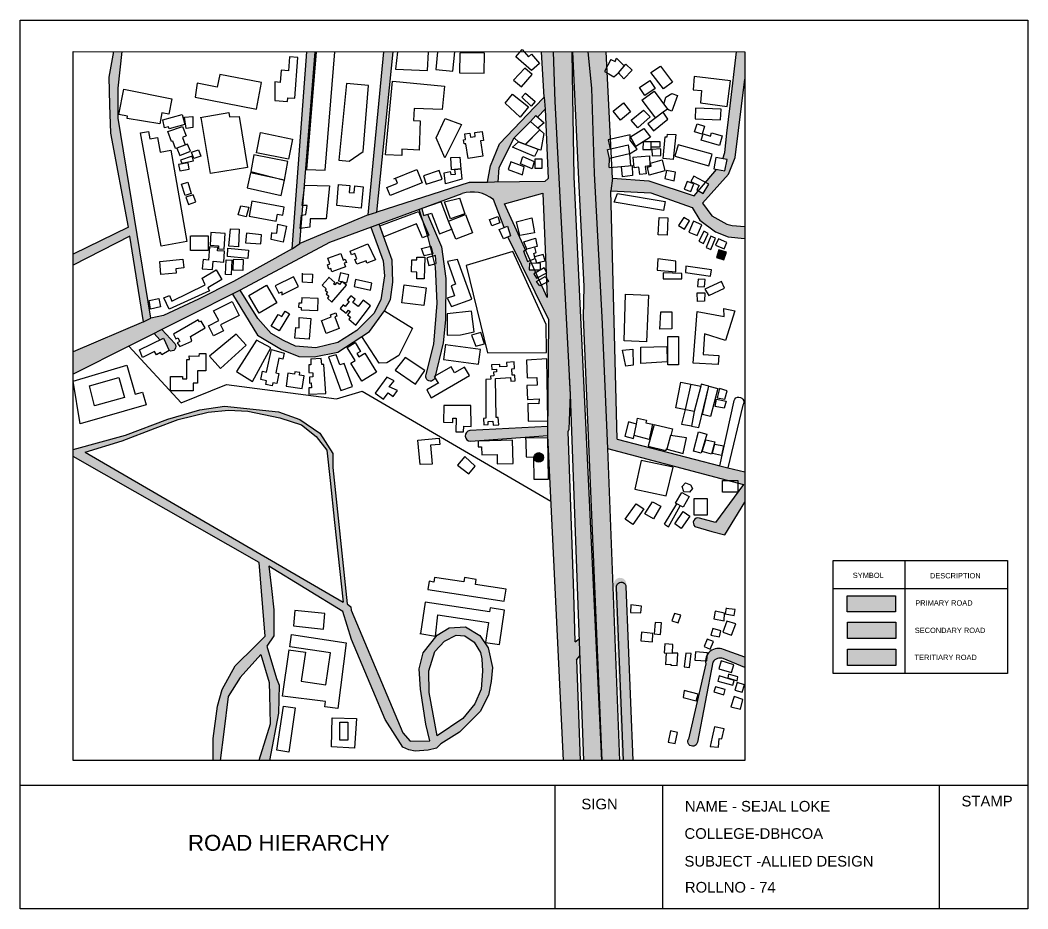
# Model space of a CAD drawing. Header units: millimetres. Extents: x -75360 to 914439, y -5036 to 71141.
# Drawn here: x 88067 to 125978, y -4329 to 29103 of the extents above; entities that cross this region are included whole.
import ezdxf

# ---------------------------------------------------------------- set-up
doc = ezdxf.new("R2010")
doc.units = ezdxf.units.MM
doc.styles.get("Standard").update_dxf_attribs({"font": 'arial.ttf'})

msp = doc.modelspace()

# ---------------------------------------------------------------- hatches: boundary and pattern name
at = {"true_color": 0xcd6928}
h = msp.add_hatch(color=32, dxfattribs=at)
h.dxf.hatch_style = 1
h.paths.add_polyline_path([(91753, 25422), (91751, 26261), (91751, 26549), (91908, 27919), (91597, 27919), (91414, 26960), (91447, 25913), (91480, 24847), (92145, 21319), (90063, 20298), (90063, 19885), (92190, 20975), (92704, 17757), (92988, 17886)])
h.paths.add_polyline_path([(93401, 17461), (93114, 17317), (93328, 17072), (93456, 17134), (93677, 16674, 0.844105), (93881, 16936)])
h = msp.add_hatch(color=32, dxfattribs=at)
h.dxf.hatch_style = 1
h.paths.add_polyline_path([(111717, 23061), (110358, 23160), (110286, 22685), (111799, 22610), (113345, 22061), (113637, 21576), (114229, 21142), (114700, 20948), (115328, 20883), (115328, 21342), (114850, 21372), (114649, 21433), (114086, 21741), (113737, 22215), (114713, 23304), (114968, 23940), (115328, 26879), (115328, 27911), (115017, 27911), (114780, 25885), (114659, 24856), (114574, 24129), (114505, 23887), (114667, 23855), (114584, 23429), (114269, 23490), (113854, 22999), (113973, 22933), (113767, 22579), (113588, 22683), (113429, 22495)])
h.paths.add_polyline_path([(102094, 19243), (102060, 20068), (101577, 21431), (101264, 21316), (101730, 20050), (101778, 19484), (101632, 18576), (101375, 18063), (100736, 17424), (100014, 16978), (99194, 16775), (98424, 16833), (97973, 17046), (97513, 17317), (97011, 17875), (96345, 18942), (96054, 18796), (96688, 17763), (97001, 17253), (97898, 16710), (98549, 16452), (99123, 16433), (100022, 16613), (101209, 17386), (101773, 18163), (102006, 18595)])
h.paths.add_polyline_path([(104087, 19380), (103923, 20573), (103395, 21801), (103248, 21759), (103178, 22020), (103082, 21984), (103250, 21461), (103446, 21018), (103399, 20997), (103421, 20929), (103503, 20598), (103523, 20603), (103595, 20318), (103573, 20313), (103595, 20224), (103689, 20247), (103724, 19945), (103667, 19930), (103693, 19824), (103759, 18461), (103633, 16919), (103344, 15773, 1.121354), (103669, 15656), (103646, 15696), (103684, 15717), (103981, 16968), (104068, 17834)])
h.paths.add_polyline_path([(107922, 13812), (104982, 13669, 0.910234), (105010, 13263), (107919, 13480)])
h.paths.add_polyline_path([(100515, 6905), (100507, 7027), (100370, 7149), (99830, 12279), (99830, 12795), (99347, 13568), (98592, 14077), (97782, 14371), (95749, 14583), (94823, 14443), (93624, 14087), (92035, 13490), (90063, 12948), (90063, 12685), (97062, 8697), (97290, 5926), (96907, 5550), (96162, 4819), (95666, 3928), (95488, 3301), (95333, 2077), (95324, 1256), (95592, 1256), (95728, 2325), (95899, 3657), (96341, 4370), (97116, 5245), (97441, 4184), (97449, 3727), (97468, 2613), (97044, 1256), (97453, 1256), (97783, 3030), (97812, 4080), (97714, 4331), (97344, 5555), (97607, 5937), (97617, 6924), (97521, 7723), (97420, 8557), (100210, 6860), (100538, 5798), (101339, 3894), (101801, 2797), (102464, 1756), (102690, 1655), (102930, 1607), (103415, 1641), (103727, 1717), (103896, 1881), (104597, 2313), (105375, 3095), (105686, 3708), (105782, 4220), (105835, 4752), (105673, 5484), (105362, 5948), (104826, 6277), (104212, 6244), (103757, 5963), (103235, 5304), (103082, 4701), (103128, 3930), (103334, 2624), (103481, 1992), (102741, 1984), (102467, 2289)])
h.paths.add_polyline_path([(100220, 7203), (90516, 12851), (91900, 13275), (93146, 13753), (94013, 14086), (95144, 14351), (95906, 14429), (96628, 14388), (97832, 14138), (98653, 13877), (99206, 13438), (99604, 12926), (99734, 11790), (99896, 10204)], flags=16)
h.paths.add_polyline_path([(103446, 4630), (103669, 5348), (104031, 5736), (104468, 5970), (104798, 5938), (105152, 5709), (105389, 5313), (105437, 5078), (105466, 4616), (105406, 3929), (105176, 3382), (104716, 2835), (103760, 2181), (103456, 3809)], flags=16)
h.paths.add_polyline_path([(99165, 27916), (98857, 27916), (98300, 20506), (98593, 20696), (98638, 21265), (98604, 21259), (98654, 21771), (98678, 21774), (98706, 22129), (98681, 22128), (98753, 22724)])
h.paths.add_polyline_path([(102098, 27915), (101752, 27916), (101166, 21783), (101480, 21884)])
h.paths.add_polyline_path([(106659, 24674), (107264, 25295), (107472, 25522), (107540, 25461), (107821, 25758), (107782, 26206), (107431, 25841), (106095, 24448), (105767, 23628), (105649, 23008), (106049, 23012), (106089, 23566)])
at = {"true_color": 0xcd2027}
h = msp.add_hatch(color=242, dxfattribs=at)
h.dxf.hatch_style = 1
h.paths.add_polyline_path([(104689, 22576, -0.25843), (105869, 22357), (106271, 21302), (106401, 21358), (106518, 20990), (106415, 20946), (107958, 17830), (107919, 13480), (108504, 1256), (109137, 1256), (109002, 5044), (109131, 5201), (109108, 5841), (108947, 5711), (108901, 7538), (108835, 9376), (108683, 13624), (108725, 13718), (108773, 15020), (108739, 15686), (108196, 26045), (108128, 27914), (107677, 27914), (107782, 26206), (107821, 25758), (107926, 23151), (107803, 23033), (104954, 22999), (101480, 21884), (101166, 21783), (98593, 20696), (98300, 20506), (96090, 19272), (94775, 18604), (93454, 17996), (92988, 17886), (92704, 17757), (90063, 16627), (90063, 15782), (96345, 18942), (99709, 20743)])
h.paths.add_polyline_path([(106294, 22196), (107737, 22591), (107856, 19634), (107877, 19594), (107858, 19585), (107865, 19397), (107942, 19269), (107872, 19234), (107895, 18664), (107681, 19137), (107615, 19104), (107499, 19266), (107595, 19324), (107549, 19426), (107496, 19399), (107397, 19565), (107468, 19605), (107421, 19710), (107220, 19710), (107229, 19962), (107307, 19960), (107259, 20066), (107156, 20026), (107004, 20416), (107082, 20457)], flags=16)
h.paths.add_polyline_path([(107322, 21665), (107423, 21100), (106872, 21001), (106742, 21520)], flags=0)
h.paths.add_polyline_path([(107017, 20767), (107456, 20904), (107520, 20592), (107135, 20485)], flags=0)
at = {"true_color": 0x991b1e}
h = msp.add_hatch(color=244, dxfattribs=at)
h.dxf.hatch_style = 1
h.paths.add_polyline_path([(108906, 23215), (108862, 26243), (108837, 27913), (108128, 27914), (108196, 26045), (108773, 15020), (109275, 1256), (109954, 1256)])
h.paths.add_polyline_path([(110163, 12990), (109950, 17947), (109665, 23332), (109561, 26542), (109429, 27913), (108845, 27913), (109075, 23120), (109269, 19085), (109246, 17946), (109954, 1256), (110615, 1256)])
at = {"true_color": 0xcd2027}
h = msp.add_hatch(color=242, dxfattribs=at)
h.dxf.hatch_style = 1
h.paths.add_polyline_path([(110358, 23160), (110337, 23571), (110227, 23561), (110243, 23898), (110167, 24240), (110269, 24263), (110193, 24601), (110282, 24622), (110152, 27117), (110057, 27166), (110141, 27330), (110111, 27913), (109429, 27913), (109561, 26542), (109665, 23332), (109950, 17947), (110163, 12990), (114717, 11779), (115066, 11779), (115067, 11686), (115282, 11629), (114226, 10200), (113621, 10371, 0.804471), (113454, 10059), (114087, 9867), (114580, 9741), (115328, 10967), (115328, 12107), (114686, 12264), (114386, 12337), (110524, 13340), (110286, 22685)])
at = {"true_color": 0x000000}
h = msp.add_hatch(color=18, dxfattribs=at)
h.dxf.hatch_style = 1
h.paths.add_polyline_path([(114640, 20371), (114354, 20465), (114259, 20175), (114545, 20081)])
at = {"true_color": 0xfe1916}
h = msp.add_hatch(color=1, dxfattribs=at)
h.dxf.hatch_style = 1
h.paths.add_polyline_path([(107760, 12652, 1), (107398, 12652, 1)])
at = {"true_color": 0xcd2027}
h = msp.add_hatch(color=242, dxfattribs=at)
h.dxf.hatch_style = 1
edge = h.paths.add_edge_path()
edge.add_arc((110638, 7891), 235, 338.4623, 572.6701)
edge.add_line((110440, 7764), (110698, 1261))
edge.add_line((110698, 1261), (111112, 1267))
edge.add_line((111112, 1267), (110856, 7804))
h.paths.add_polyline_path([(121014, 6453), (119195, 6453), (119195, 5847), (121014, 5847)])
at = {"true_color": 0x991b1e}
h = msp.add_hatch(color=244, dxfattribs=at)
h.dxf.hatch_style = 1
h.paths.add_polyline_path([(120996, 7447), (119176, 7447), (119176, 6841), (120996, 6841)])
at = {"true_color": 0xcd6928}
h = msp.add_hatch(color=32, dxfattribs=at)
h.dxf.hatch_style = 1
h.paths.add_polyline_path([(114534, 5426, 0.378446), (113917, 5228), (113904, 5002), (113849, 5005, 0.06348), (113858, 4882), (113208, 2051, 1.147601), (113546, 1935), (114132, 4952, -0.375622), (114519, 5084), (115328, 4753), (115328, 5133)])
at = {"true_color": 0xf26722}
h = msp.add_hatch(color=30, dxfattribs=at)
h.dxf.hatch_style = 1
h.paths.add_polyline_path([(121014, 5435), (119195, 5435), (119195, 4830), (121014, 4830)])

# ---------------------------------------------------------------- linework, layer by layer
for p, q in [((90063, 27919), (115328, 27911)), ((90063, 1256), (90063, 27919)), ((115328, 27911), (115328, 1256)), ((107782, 26206), (107821, 25758)), ((93435, 25354), (94157, 25556)), ((94157, 25556), (94262, 25179)), ((93504, 25052), (93435, 25354)), ((93646, 25092), (93504, 25052)), ((93668, 25013), (93646, 25092)), ((94262, 25179), (93668, 25013)), ((110358, 23160), (110286, 22685)), ((104035, 22270), (104594, 22411)), ((101166, 21783), (101480, 21884)), ((92145, 21319), (90063, 20298)), ((92190, 20975), (90063, 19885)), ((98300, 20506), (98593, 20696)), ((107004, 20416), (107135, 20485)), ((92704, 17757), (92988, 17886)), ((92704, 17757), (90063, 16627)), ((90673, 15343), (91782, 15656)), ((91782, 15656), (91993, 14908)), ((90863, 14590), (90673, 15343)), ((91993, 14908), (90863, 14590)), ((114386, 12337), (114687, 12264)), ((121350, 8778), (121350, 4522)), ((118648, 7721), (125218, 7721)), ((115328, 1256), (90063, 1256)), ((88067, 326), (125978, 326)), ((108179, 326), (108179, -4329)), ((112229, 326), (112229, -4329)), ((122642, 326), (122642, -4329))]:
    msp.add_line(p, q)
for points in [[(88067, 29103), (125978, 29103), (125978, -4329), (88067, -4329)], [(107438, 23883), (107690, 23883), (107690, 23522), (107438, 23522)], [(112429, 17197), (112837, 17197), (112837, 16131), (112429, 16131)], [(114490, 11779), (115066, 11779), (115069, 11341), (114490, 11341)], [(113421, 11112), (113915, 11112), (113915, 10486), (113421, 10486)], [(118648, 8778), (125218, 8778), (125218, 4522), (118648, 4522)], [(119176, 7447), (120996, 7447), (120996, 6841), (119176, 6841)], [(119195, 6453), (121014, 6453), (121014, 5847), (119195, 5847)], [(119195, 5435), (121014, 5435), (121014, 4830), (119195, 4830)], [(100095, 2690), (100393, 2690), (100393, 2019), (100095, 2019)]]:
    msp.add_lwpolyline(points, close=True)
for points in [[(92145, 21319), (91480, 24847), (91447, 25913), (91414, 26960), (91597, 27919)], [(91753, 25422), (91751, 26261), (91751, 26549), (91908, 27919)], [(97654, 26082), (98130, 26047), (98140, 26186), (98400, 26167), (98513, 27697), (98206, 27719), (98168, 27201), (97885, 27222), (97851, 26762), (97646, 26777), (97654, 26082)], [(98300, 20506), (98857, 27916)], [(101166, 21783), (98593, 20696), (99165, 27916)], [(98846, 23489), (99539, 23464), (99909, 27916)], [(99201, 27916), (98846, 23489)], [(101166, 21783), (101752, 27916)], [(107803, 23033), (104954, 22999), (101480, 21884), (102098, 27915)], [(102268, 27915), (102191, 27254), (103395, 27205), (103424, 27915)], [(103768, 27915), (103703, 27248), (104350, 27185), (104421, 27915)], [(104606, 27864), (104594, 27122), (105521, 27106), (105533, 27864), (104606, 27879)], [(106095, 24448), (107431, 25841), (107782, 26206), (107677, 27914)], [(106716, 27720), (106948, 27995), (107186, 27720), (107309, 27826), (107610, 27478), (107300, 27209), (106716, 27720)], [(109275, 1256), (108773, 15020), (108196, 26045), (108128, 27914)], [(109954, 1256), (108906, 23215), (108862, 26243), (108837, 27913)], [(108845, 27913), (109075, 23120), (109269, 19085), (109246, 17946), (109954, 1256)], [(109429, 27913), (109561, 26542), (109665, 23332), (109951, 17928)], [(110358, 23160), (110111, 27913)], [(114505, 23887), (114574, 24129), (114659, 24856), (114780, 25885), (115018, 27916)], [(110291, 27620), (110057, 27166), (110216, 27084), (110399, 26968), (110572, 27123)], [(110291, 27620), (110457, 27543), (110498, 27671), (110795, 27385)], [(110848, 27448), (111087, 27222), (110782, 26900), (110572, 27123), (110848, 27448)], [(111800, 27129), (112156, 27374), (112605, 26775), (112265, 26519), (111800, 27129)], [(94732, 26733), (94647, 26200), (96958, 25753), (97151, 26753), (95577, 27057), (95484, 26576), (94732, 26733)], [(106631, 26850), (106926, 26593), (107327, 27054), (107055, 27291), (106631, 26850)], [(113424, 26984), (113384, 26479), (113700, 26454), (113664, 25989), (114660, 25859), (114787, 26822), (113424, 26984)], [(100058, 23835), (100444, 23797), (100966, 24157), (101167, 26648), (100345, 26714), (100058, 23835)], [(102094, 26805), (104035, 26616), (103950, 25737), (102885, 25783), (102865, 25329), (103122, 25318), (103074, 24218), (102432, 24246), (102422, 24013), (101813, 24040), (102081, 26806)], [(111364, 26572), (111757, 26832), (111958, 26528), (111566, 26268), (111364, 26572)], [(114968, 23940), (115328, 26879)], [(91972, 26501), (93772, 26145), (93658, 25570), (93403, 25621), (93321, 25205), (92090, 25405), (92105, 25497), (91784, 25549), (91972, 26501)], [(106312, 25974), (106594, 26322), (107189, 25841), (106880, 25459), (106312, 25974)], [(106940, 26212), (107081, 26356), (107445, 26037), (107294, 25864), (106940, 26212)], [(111461, 26093), (111921, 26436), (112424, 25760), (112258, 25639)], [(112285, 25947), (112362, 26202), (112590, 26344), (112802, 26265), (112585, 25685), (112483, 25723), (112424, 25760)], [(110378, 25679), (110760, 25989), (111034, 25651), (110652, 25341), (110377, 25679)], [(111461, 26093), (111969, 25421)], [(113472, 25798), (113456, 25386), (114420, 25347), (114437, 25757), (113472, 25798)], [(98300, 20506), (96090, 19272), (94775, 18604), (93454, 17996), (92988, 17886), (91753, 25422)], [(94250, 25453), (94559, 25478), (94559, 25059), (94310, 25023), (94250, 25453)], [(94835, 25440), (95913, 25634), (95943, 25469), (96310, 25475), (96623, 23563), (95223, 23334), (94877, 25447)], [(107472, 25522), (107264, 25295)], [(107472, 25522), (107783, 25241), (107541, 25041)], [(107540, 25461), (107821, 25758), (107926, 23151), (107803, 23033)], [(111054, 25342), (111519, 25720), (111770, 25462), (111310, 25056), (111054, 25342)], [(111679, 25203), (111891, 24943), (112431, 25383), (112258, 25639), (111679, 25203)], [(93966, 24292), (93916, 24273), (93811, 24551), (93767, 24537), (93625, 24919), (94175, 25103), (94308, 24753), (94171, 24688)], [(104666, 25176), (104047, 23923), (103720, 24679), (104051, 25400), (104666, 25176)], [(107264, 25295), (107617, 24973), (107076, 24431), (106818, 24531), (106659, 24674), (107264, 25295)], [(111034, 24709), (111529, 25030), (111776, 24698), (111226, 24351), (111034, 24709)], [(113533, 25197), (113814, 25109), (113722, 24814), (113435, 24903), (113533, 25197)], [(93730, 24210), (94344, 20776), (93370, 20601), (92591, 24865), (92893, 24920), (92946, 24633), (93239, 24686), (93338, 24140), (93730, 24210)], [(94171, 24688), (94277, 24409)], [(97120, 24872), (98319, 24629), (98165, 23870), (96959, 24114), (97113, 24873)], [(104799, 24827), (104989, 24857), (105015, 24695), (105191, 24724), (105167, 24876), (105443, 24920), (105497, 24581), (105382, 24562), (105474, 23986), (104922, 23898), (104832, 24455), (104772, 24446), (104748, 24596), (104825, 24608), (104791, 24825)], [(106049, 23012), (106089, 23566), (106659, 24674)], [(107617, 24973), (107769, 24836), (107657, 24218), (107553, 24237), (107070, 24425), (107617, 24973)], [(110996, 24077), (111275, 24254), (111016, 24594), (111011, 24792), (110193, 24601), (110269, 24263)], [(112732, 24801), (112637, 23855), (112253, 23894), (112336, 24719), (112413, 24711), (112424, 24818), (112732, 24801)], [(113758, 24821), (114037, 24737), (114077, 24869), (114483, 24746), (114374, 24386), (113688, 24593), (113758, 24821)], [(93966, 24292), (94077, 24014), (94473, 24171), (94365, 24443), (93966, 24292)], [(104954, 22999), (105649, 23008), (105767, 23628), (106095, 24448)], [(106818, 24531), (107556, 24244), (107420, 23970), (106595, 24322), (106818, 24531)], [(110174, 24242), (110945, 24414), (110996, 24077), (110243, 23898), (110167, 24240)], [(111501, 24525), (111498, 24242), (111804, 24240), (111807, 24527), (111501, 24525)], [(111805, 24334), (112145, 24343), (112143, 24526), (111807, 24527)], [(112828, 24416), (112701, 23988), (113971, 23625), (114105, 24057), (112828, 24416)], [(94094, 23833), (94144, 23719), (94594, 23808), (94533, 23985), (94094, 23833)], [(94519, 24132), (94783, 24219), (94860, 23982), (94602, 23898), (94519, 24132)], [(96864, 24039), (96747, 23410), (98011, 23087), (98132, 23783), (96864, 24039)], [(104265, 23931), (104607, 23954), (104650, 23505), (104297, 23471), (104265, 23931)], [(106983, 23968), (107411, 23785), (107329, 23509), (106892, 23703), (106983, 23968)], [(110227, 23561), (110243, 23898)], [(110996, 24077), (111035, 23631)], [(111123, 23949), (111739, 24005), (111761, 23622), (111582, 23597), (111620, 23327), (111382, 23293), (111343, 23572), (111167, 23547), (111131, 23949)], [(111837, 24243), (111843, 23999), (112171, 24007), (112165, 24263), (111837, 24243)], [(113737, 22215), (114713, 23304), (114968, 23940)], [(114245, 23941), (114160, 23512), (114584, 23429), (114667, 23855), (114244, 23938)], [(94029, 23672), (94069, 23438), (94432, 23500), (94393, 23734), (94029, 23672)], [(104022, 23358), (104247, 23411), (104275, 23291), (104444, 23309), (104426, 23482), (104650, 23505), (104689, 23127), (104068, 22945), (104022, 23358)], [(106533, 23777), (106425, 23482), (106960, 23284), (107032, 23591), (106533, 23777)], [(110227, 23561), (110689, 23602)], [(110683, 23600), (111087, 23635), (111104, 23253), (110723, 23213), (110689, 23600)], [(111786, 23719), (112219, 23847), (112315, 23440), (111733, 23272), (111667, 23574), (111810, 23605), (111786, 23719)], [(96730, 23358), (96604, 22790), (97882, 22506), (98011, 23087), (96730, 23358)], [(102123, 23135), (102993, 23483), (103193, 22983), (101986, 22501), (101863, 22810), (102268, 22972), (102192, 23162)], [(103238, 23249), (103345, 22928), (103943, 23127), (103837, 23443), (103238, 23249)], [(110358, 23160), (111717, 23061), (113429, 22495), (114269, 23490)], [(112385, 23449), (112320, 23141), (112669, 23058), (112725, 23384), (112383, 23442)], [(113418, 23238), (113298, 23031), (113607, 22883), (113528, 22717), (113767, 22579), (113973, 22933), (113418, 23238)], [(94138, 22929), (94371, 23004), (94507, 22586), (94273, 22510), (94138, 22929)], [(98775, 22899), (99706, 22864), (99586, 21624), (98972, 21635), (98966, 21317), (98604, 21259), (98654, 21771), (98817, 21790), (98868, 22135), (98681, 22128), (98775, 22899)], [(100042, 22925), (100469, 22882), (100443, 22622), (100629, 22603), (100655, 22867), (100975, 22835), (100894, 22034), (99981, 22127), (100042, 22925)], [(113161, 23034), (113051, 22750), (113295, 22656), (113406, 22942), (113161, 23034)], [(104684, 22574), (99709, 20743), (96345, 18942), (90063, 15782)], [(94302, 22445), (94399, 22168), (94674, 22264), (94582, 22528), (94302, 22445)], [(104590, 22424), (104795, 21818), (104260, 21629), (104035, 22270)], [(106294, 22196), (107737, 22591), (107895, 18664), (106294, 22196)], [(110524, 13340), (110286, 22685), (111799, 22610), (113345, 22061), (113637, 21576), (114229, 21142), (114700, 20948), (115324, 20884)], [(110541, 22579), (112328, 22283), (112272, 21944), (110412, 22252), (110541, 22579)], [(96373, 22124), (96667, 22062), (96573, 21700), (96273, 21777), (96373, 22124)], [(96789, 22290), (96686, 21729), (97705, 21542), (97753, 21803), (97949, 21767), (98004, 22066), (96789, 22288)], [(104184, 21538), (104827, 21786), (105088, 21107), (104458, 20864), (104184, 21538), (103903, 22267), (103178, 22020), (103248, 21759), (103541, 21842), (103849, 21064), (104329, 21256)], [(113737, 22215), (114086, 21741), (114649, 21433), (114850, 21372), (115328, 21342)], [(101601, 21361), (103055, 21904), (103446, 21018), (103204, 20909), (102979, 21446), (101745, 20955), (101601, 21361)], [(105733, 21602), (106032, 21714), (106118, 21482), (105815, 21369), (105728, 21600)], [(106734, 21518), (107322, 21665), (107423, 21100), (106872, 21001), (106742, 21520)], [(112110, 21675), (112428, 21664), (112405, 21012), (112074, 21024), (112110, 21675)], [(113034, 21685), (112841, 21372), (113056, 21239), (113248, 21550), (113033, 21683)], [(95981, 21258), (96313, 21240), (96276, 20576), (95918, 20596), (95981, 21258)], [(96054, 18796), (96688, 17763), (97001, 17253), (97898, 16710), (98549, 16452), (99123, 16433), (100022, 16613), (101209, 17386), (101773, 18163), (102006, 18595), (102094, 19243), (102060, 20068), (101577, 21431)], [(101264, 21316), (101730, 20050), (101778, 19484), (101632, 18576), (101375, 18063), (100736, 17424), (100014, 16978), (99194, 16775), (98424, 16833), (97973, 17046), (97513, 17317), (97011, 17875), (96345, 18942)], [(97545, 21108), (97727, 21087), (97766, 21424), (98091, 21351), (97956, 20749), (97511, 20849), (97541, 21109)], [(106092, 21223), (106401, 21358), (106518, 20990), (106248, 20875), (106092, 21223)], [(113393, 21516), (113226, 21133), (113534, 20999), (113710, 21401), (113400, 21537), (113393, 21516)], [(92704, 17757), (92190, 20975)], [(94485, 20992), (95143, 20989), (95141, 20435), (94479, 20438), (94481, 20992)], [(95212, 20639), (95535, 20619), (95528, 20505), (95744, 20491), (95780, 21080), (95247, 21113), (95212, 20639)], [(96577, 21084), (96551, 20729), (97124, 20686), (97149, 21024), (96577, 21084)], [(107919, 13480), (107958, 17830), (106415, 20946)], [(107017, 20767), (107456, 20904), (107520, 20592), (107135, 20485), (107017, 20767)], [(113784, 21158), (113599, 20789), (113771, 20702), (113957, 21073), (113785, 21159)], [(114051, 20971), (113872, 20546), (114047, 20472), (114228, 20900), (114052, 20974)], [(114338, 20880), (114231, 20637), (114549, 20497), (114654, 20735), (114336, 20875)], [(95756, 20407), (95495, 20424), (95504, 20552), (95190, 20573), (95157, 20080), (94957, 20094), (94910, 19749)], [(95885, 20526), (96662, 20452), (96633, 20142), (95866, 20215), (95885, 20526)], [(100484, 20413), (101142, 20686), (101430, 20084), (101108, 19966), (101079, 20044), (100736, 19919), (100664, 20098), (100736, 20126), (100659, 20320), (100538, 20272), (100480, 20411)], [(103172, 20514), (103523, 20603), (103595, 20318), (103271, 20236), (103172, 20514)], [(107004, 20416), (107156, 20026), (107441, 20137), (107388, 20324), (107484, 20367), (107428, 20567)], [(93322, 20018), (94186, 20110), (94220, 19781), (93918, 19749), (93936, 19583), (93366, 19538), (93316, 20018)], [(94910, 19749), (95305, 19718), (95330, 20033), (95728, 20002), (95756, 20407)], [(96091, 20111), (96457, 20103), (96447, 19685), (96079, 19693), (96089, 20111)], [(99647, 20152), (100132, 20328), (100223, 20079), (100299, 20107), (100344, 19984), (100263, 19955), (100311, 19824), (99798, 19637), (99752, 19763), (99684, 19739), (99625, 19902), (99722, 19937), (99647, 20152)], [(102803, 20088), (102993, 20082), (102996, 20191), (103287, 20182), (103261, 19367), (102987, 19376), (102995, 19625), (102788, 19632), (102802, 20088)], [(103365, 20167), (103446, 19870), (103724, 19945), (103689, 20247), (103365, 20167)], [(104412, 18728), (104134, 18643), (104295, 18326), (105063, 18607), (104515, 20105), (104146, 20018), (104444, 19166), (104282, 19111), (104412, 18728)], [(106603, 20396), (104853, 19867), (105647, 16594), (107865, 16604), (107860, 17652), (106603, 20396)], [(107441, 20137), (107496, 19977), (107821, 20054), (107749, 20291), (107423, 20200)], [(112061, 20125), (112038, 19703), (112730, 19637), (112739, 20042), (112061, 20125)], [(114354, 20465), (114259, 20175), (114545, 20081), (114640, 20371), (114354, 20465)], [(95816, 20085), (96034, 20073), (96005, 19520), (95789, 19532), (95816, 20085)], [(107229, 19962), (107220, 19710), (107642, 19709), (107643, 19949), (107229, 19962)], [(107397, 19565), (107496, 19399), (107877, 19594), (107780, 19782), (107397, 19565)], [(113110, 19846), (113098, 19608), (114038, 19467), (114074, 19709), (113110, 19846)], [(93468, 18657), (93682, 18747), (93773, 18532), (95030, 19143), (94909, 19391), (95442, 19709), (95654, 19352), (95125, 19036), (95188, 18922), (93674, 18225), (93468, 18657)], [(97660, 19105), (97797, 18832), (97908, 18888), (97909, 18764), (98542, 19081), (98356, 19453), (97660, 19105)], [(98688, 19564), (99069, 19549), (99056, 19227), (98693, 19241), (98684, 19584)], [(99650, 19388), (99430, 19130), (99581, 19000), (99538, 18949), (99627, 18873), (99574, 18811), (99686, 18715), (99624, 18643), (99799, 18494), (100339, 19128), (100173, 19269), (100077, 19156), (99984, 19236), (99906, 19144), (99861, 19179), (99909, 19233), (99685, 19433), (99650, 19388)], [(100114, 19605), (100043, 19300), (100360, 19226), (100429, 19520), (100111, 19594)], [(100687, 19352), (100628, 19084), (101248, 18949), (101304, 19211), (100687, 19352)], [(107499, 19266), (107825, 19463), (107942, 19269), (107615, 19104), (107499, 19266)], [(112256, 19602), (112256, 19367), (112963, 19367), (112963, 19576), (112256, 19602)], [(113571, 19360), (113553, 19087), (113817, 19069), (113835, 19350), (113571, 19360)], [(96671, 18742), (97339, 19129), (97723, 18468), (97055, 18080), (96671, 18742)], [(102513, 19140), (103337, 19034), (103251, 18368), (102426, 18474), (102512, 19140)], [(113832, 18983), (113974, 18740), (114570, 19018), (114452, 19272), (113832, 18983)], [(92916, 18558), (93287, 18634), (93353, 18315), (92972, 18236), (92916, 18558)], [(98664, 18670), (98655, 18450), (98551, 18454), (98544, 18303), (98642, 18299), (98638, 18202), (99265, 18176), (99284, 18634), (98664, 18660)], [(100373, 18575), (100442, 18519), (100293, 18336), (100217, 18398), (100105, 18261), (100329, 18078), (100425, 18195), (100488, 18144), (100387, 18021), (100494, 17933), (100429, 17854), (100700, 17632), (101252, 18359), (100972, 18572), (100787, 18328), (100578, 18487), (100671, 18609), (100512, 18730), (100373, 18575)], [(110840, 18794), (111712, 18752), (111628, 17001), (110794, 17041), (110840, 18794)], [(113542, 18849), (113824, 18843), (113819, 18534), (113547, 18522), (113542, 18849)], [(95336, 18168), (96040, 18521), (96306, 17992), (95608, 17641), (95721, 17416), (95342, 17225), (95150, 17607), (95547, 17807), (95336, 18168)], [(113534, 18139), (114554, 17955), (114536, 18252), (114956, 18162), (114606, 17054), (113813, 17304), (113766, 16525), (114348, 16490), (114327, 16148), (113382, 16205), (113534, 18139)], [(93837, 17288), (93919, 17114), (94002, 17153), (94071, 17008), (93971, 16961), (94071, 16821), (94522, 17028), (94476, 17206), (95027, 17525), (94877, 17783), (94816, 17748), (94769, 17828), (94633, 17749), (93837, 17288)], [(97775, 18036), (97916, 17950), (98040, 18154), (98198, 18058), (97809, 17417), (97513, 17596), (97775, 18036)], [(98566, 17915), (99000, 17885), (98946, 17107), (98407, 17145), (98434, 17538), (98561, 17529), (98566, 17915)], [(99394, 17795), (99774, 17936), (99743, 18020), (99938, 18092), (99985, 17967), (99910, 17937), (100068, 17498), (99577, 17319), (99402, 17798)], [(101773, 18163), (102832, 17512), (102314, 16493), (101860, 16210), (101569, 16201), (100920, 17198)], [(104128, 17251), (104632, 17264), (105154, 17375), (105046, 18159), (104138, 18057), (104128, 17251)], [(109950, 17947), (110163, 12990)], [(112165, 18132), (112588, 18127), (112580, 17493), (112139, 17478), (112165, 18132)], [(92551, 16700), (93456, 17134), (93677, 16674), (93397, 16509), (93342, 16602), (93199, 16518), (93125, 16644), (92669, 16411), (92551, 16700)], [(93328, 17072), (93114, 17317)], [(95189, 16457), (95599, 16002), (96571, 16877), (96194, 17296), (95189, 16457)], [(96208, 15881), (96804, 15506), (97496, 16770), (96953, 17067), (96208, 15881)], [(105404, 17358), (105049, 17249), (105208, 16834), (105532, 16922), (105400, 17356)], [(92157, 16835), (94128, 14707), (95826, 15399), (99964, 14853), (100934, 15143), (108029, 11008)], [(97998, 16580), (97949, 16351), (97803, 16382), (97688, 15837), (97800, 15814), (97719, 15432), (97571, 15463), (97546, 15348), (97307, 15399), (97336, 15535), (97117, 15582), (97183, 15892), (97340, 15859), (97521, 16713), (97998, 16580)], [(100670, 16980), (100876, 16643), (100736, 16558), (100813, 16432), (101038, 16570), (101476, 15857), (100925, 15519), (100508, 16198), (100670, 16297), (100367, 16791), (100671, 16978)], [(104070, 16920), (103993, 16333), (105312, 16160), (105384, 16714), (104066, 16886)], [(110723, 16688), (111121, 16724), (111127, 16130), (110851, 16084), (110723, 16688)], [(111415, 16803), (112393, 16828), (112407, 16248), (111421, 16181), (111415, 16803)], [(94431, 16474), (94808, 16463), (94812, 16568), (95054, 16559), (95050, 15914), (94745, 15916), (94745, 15452), (94578, 15452), (94578, 15153), (93728, 15153), (93728, 15694), (94174, 15694), (94174, 15609), (94335, 15609), (94335, 16343), (94434, 16343), (94431, 16474)], [(99000, 16364), (99000, 16135), (98923, 16135), (98923, 15845), (99074, 15839), (99082, 15681), (98951, 15674), (98957, 15451), (99020, 15453), (99024, 15276), (98928, 15273), (98934, 15037), (99570, 15052), (99497, 16154), (99414, 16148), (99398, 16377), (99000, 16351)], [(99666, 16440), (100130, 15168), (100566, 15327), (100252, 16190), (100090, 16131), (99952, 16511), (99666, 16440)], [(102557, 16415), (102173, 15931), (102941, 15408), (103286, 15917), (102557, 16415)], [(107112, 16310), (107136, 15643), (107503, 15656), (107513, 15367), (107131, 15353), (107155, 14834), (107591, 14854), (107582, 14666), (107173, 14681), (107184, 14019), (107915, 14031), (107876, 16359), (107112, 16310)], [(92083, 16125), (92396, 15030), (92676, 15110), (92814, 14628), (90321, 13916), (90063, 15528), (92083, 16125)], [(103813, 15453), (103361, 15192), (103529, 14901), (104972, 15733), (104789, 16050), (104412, 15833), (104280, 16061), (103646, 15696)], [(105945, 15619), (106520, 15658), (106529, 15523), (106688, 15534), (106673, 15749), (106582, 15743), (106566, 15989), (106668, 15995), (106652, 16244), (106362, 16224), (106372, 16075), (106115, 16058), (106109, 16155), (105799, 16134), (105814, 15959), (105985, 15973), (105994, 15868), (105881, 15858), (105893, 15724), (105767, 15713), (105770, 15597), (105587, 15588), (105590, 14130), (105493, 14123), (105510, 13882), (105678, 13894), (105670, 14007), (105856, 14021), (105867, 13865), (106073, 13879), (106053, 14157), (105973, 14151), (105945, 15619)], [(98140, 15829), (98069, 15340), (98681, 15251), (98750, 15725), (98573, 15751), (98586, 15845), (98395, 15873), (98383, 15788), (98140, 15829)], [(101863, 15675), (101426, 15068), (101736, 14845), (101907, 15082), (102097, 14945), (102260, 15172), (101949, 15313), (102135, 15531), (101863, 15675)], [(103646, 15696), (103793, 15441)], [(108725, 13718), (108773, 15020), (108739, 15686)], [(112919, 15478), (113678, 15334), (113427, 14382), (112737, 14520), (112919, 15478)], [(113304, 15405), (113082, 14451)], [(113427, 14382), (113322, 13826), (113598, 13780), (113976, 15338), (113691, 15413), (113678, 15334)], [(113976, 15338), (114310, 15251), (114034, 14192), (113744, 14268), (113976, 15338)], [(114372, 15248), (114285, 14893), (114577, 14843), (114662, 15164), (114372, 15248)], [(114270, 14843), (114627, 14771), (114555, 14501), (114214, 14566), (114270, 14843)], [(90063, 12948), (92035, 13490), (93624, 14087), (94823, 14443), (95749, 14583), (97782, 14371), (98592, 14077), (99347, 13568), (99830, 12795), (99830, 12279), (100370, 7149), (100507, 7027), (100515, 6905), (102467, 2289), (102741, 1984), (103481, 1992), (103334, 2624), (103128, 3930), (103082, 4701), (103235, 5304), (103757, 5963), (104212, 6244), (104826, 6277), (105362, 5948), (105673, 5484), (105835, 4752), (105782, 4220), (105686, 3708), (105375, 3095), (104597, 2313), (103896, 1881), (103727, 1717), (103415, 1641), (102930, 1607), (102690, 1655), (102464, 1756), (101801, 2797), (101339, 3894), (100538, 5798), (100210, 6860), (97420, 8557), (97521, 7723), (97617, 6924), (97607, 5937), (97344, 5555), (97714, 4331), (97812, 4080), (97783, 3030), (97453, 1256)], [(90516, 12851), (91900, 13275), (93146, 13753), (94013, 14086), (95144, 14351), (95906, 14429), (96628, 14388), (97832, 14138), (98653, 13877), (99206, 13438), (99604, 12926), (99734, 11790), (99896, 10204), (100220, 7203)], [(104011, 14606), (103999, 13976), (104344, 13970), (104347, 14128), (104467, 14125)], [(104467, 14125), (104457, 13620), (104751, 13615), (104756, 13827), (105039, 13821), (105018, 14604), (104011, 14606)], [(110524, 13340), (114386, 12337), (114912, 14737)], [(113082, 14450), (112952, 13907), (113324, 13837)], [(115259, 14616), (114686, 12264), (115328, 12107)], [(111251, 13908), (111294, 14124), (111628, 14058), (111607, 13950), (111861, 13900), (111727, 13323), (111165, 13475)], [(108947, 5711), (108901, 7538), (108835, 9376), (108683, 13624), (108725, 13718)], [(110955, 13986), (110819, 13452), (111144, 13370), (111251, 13908), (110955, 13986)], [(111920, 13897), (111692, 13079), (112360, 12919), (112401, 12982)], [(111920, 13897), (112607, 13729), (112547, 13481)], [(103026, 13304), (103829, 13380), (103851, 13142), (103502, 13109), (103569, 12395), (103117, 12386), (103030, 13305)], [(105301, 13266), (105304, 13051), (105429, 13053), (105435, 12748), (106008, 12759), (106014, 12416), (106610, 12426), (106594, 13297), (105301, 13266)], [(107087, 13268), (107108, 12679), (107378, 12660), (107390, 11833), (107940, 11841), (107918, 13385), (107083, 13373), (107087, 13268)], [(108504, 1256), (107919, 13480)], [(112538, 13483), (112396, 12965), (113008, 12797), (113139, 13388), (112538, 13483)], [(113690, 12816), (113395, 12893), (113585, 13618), (113907, 13534), (113690, 12816)], [(113869, 13311), (114205, 13244), (114074, 12774), (113731, 12870), (113869, 13311)], [(110163, 12990), (110615, 1256)], [(110163, 12990), (115282, 11629)], [(114202, 13155), (114525, 13084), (114447, 12730), (114114, 12803), (114202, 13155)], [(95324, 1256), (95333, 2077), (95488, 3301), (95666, 3928), (96162, 4819), (96907, 5550), (97290, 5926), (97062, 8697), (90063, 12685)], [(90516, 12851), (100220, 7203)], [(104801, 12684), (104517, 12367), (104952, 12030), (105185, 12330), (104801, 12684)], [(111425, 12535), (111198, 11456), (112368, 11209), (112629, 12289), (111425, 12535)], [(112977, 11558), (113096, 11692), (113290, 11625), (113357, 11479), (113243, 11345), (113040, 11354), (112977, 11558)], [(112960, 11334), (113236, 11182), (113011, 10776), (112723, 10935), (112960, 11334)], [(111240, 10908), (111535, 10720), (111123, 10124), (110831, 10326), (111240, 10908)], [(111863, 10985), (112175, 10820), (111892, 10339), (111569, 10529), (111863, 10985)], [(112309, 10137), (112773, 10907)], [(112309, 10137), (112461, 10045), (112900, 10837)], [(113009, 10625), (113264, 10444), (112934, 9980), (112694, 10150), (113009, 10625)], [(103410, 7685), (106278, 7246), (106347, 7692), (105193, 7868), (105223, 8062), (104779, 8130), (104754, 7970), (103657, 8138), (103631, 7966), (103457, 7992), (103410, 7685)], [(110857, 7794), (111113, 1256)], [(103110, 6029), (103693, 5923), (103781, 6727), (105691, 6445), (105580, 5694), (106099, 5618), (106290, 6912), (105746, 6992), (105725, 6846), (103301, 7204), (103127, 6026)], [(98399, 6896), (98349, 6313), (99476, 6197), (99536, 6776), (98399, 6896)], [(111037, 7112), (111027, 6818), (111417, 6803), (111448, 7061), (111037, 7112)], [(114216, 6874), (114162, 6581), (114549, 6509), (114564, 6796), (114216, 6874)], [(114623, 6997), (114585, 6765), (114935, 6708), (114971, 6931), (114618, 6967)], [(111962, 6445), (111925, 6017), (112158, 5997), (112195, 6425), (111962, 6445)], [(112680, 6787), (112580, 6508), (112820, 6435), (112919, 6718), (112680, 6787)], [(114657, 6489), (114508, 6082), (114831, 5963), (114991, 6398), (114657, 6489)], [(111439, 6074), (111423, 5757), (111851, 5721), (111866, 6035), (111439, 6074)], [(114125, 6222), (114051, 5966), (114375, 5898), (114424, 6131), (114124, 6218)], [(98168, 5416), (98805, 5322), (98644, 4236), (99563, 4100), (99742, 5303), (98209, 5531), (98277, 5987), (100328, 5682), (100021, 3207), (99529, 3268), (99554, 3475), (97931, 3676), (98190, 5413)], [(103760, 2181), (103456, 3809), (103446, 4630), (103669, 5348), (104031, 5736), (104468, 5970), (104798, 5938), (105152, 5709), (105389, 5313), (105437, 5078), (105466, 4616), (105406, 3929), (105176, 3382), (104716, 2835), (103760, 2181)], [(108947, 5711), (109108, 5841)], [(113911, 5818), (113799, 5539), (114032, 5445), (114147, 5730), (113911, 5818)], [(112322, 5646), (112291, 5300), (112611, 5294), (112618, 5620), (112322, 5646)], [(113480, 5339), (113446, 5028), (113904, 5002), (113921, 5299), (113480, 5339)], [(97116, 5245), (96341, 4370), (95899, 3657), (95728, 2325), (95592, 1256)], [(97116, 5245), (97441, 4184), (97449, 3727), (97468, 2613), (97044, 1256)], [(109002, 5044), (109131, 5201)], [(109002, 5044), (109137, 1256)], [(112367, 5299), (112345, 4863), (112546, 4870), (112547, 4837), (112782, 4824), (112809, 5291), (112611, 5295)], [(113108, 5291), (113049, 4779), (113246, 4756), (113308, 5278), (113108, 5291)], [(114437, 5004), (114350, 4694), (114830, 4559), (114913, 4854), (114437, 5004)], [(114371, 4440), (114314, 4239), (114883, 4080), (114934, 4263), (114371, 4440)], [(114722, 4505), (114686, 4356), (115040, 4245), (115068, 4400), (114722, 4505)], [(115047, 4181), (114960, 3903), (115235, 3817), (115322, 4096), (115047, 4181)], [(113051, 3880), (113005, 3624), (113505, 3495), (113570, 3748), (113051, 3880)], [(114221, 4019), (114167, 3839), (114539, 3728), (114597, 3920), (114221, 4019)], [(114932, 3658), (114804, 3270), (115171, 3184), (115257, 3551), (114932, 3658)], [(97978, 3297), (98416, 3232), (98171, 1570), (97728, 1635), (97976, 3297)], [(99800, 2861), (100717, 2831), (100645, 1712), (99778, 1767), (99800, 2861)], [(112540, 2363), (112448, 1947), (112707, 1889), (112800, 2310), (112540, 2363)], [(114099, 2131), (114030, 1779), (114339, 1749), (114371, 2074), (114467, 2065), (114547, 2440), (114184, 2517), (114099, 2131)]]:
    msp.add_lwpolyline(points)
for points in [[(106271, 21302), (105869, 22357, 0.257785), (104692, 22576, 1.046902)], [(103395, 21801), (103923, 20573), (104087, 19380), (104068, 17834), (103981, 16968), (103669, 15656, -1.121354), (103344, 15773), (103633, 16919), (103759, 18461), (103693, 19824), (103421, 20929), (103082, 21984)], [(93401, 17461), (93881, 16936, -0.844105), (93677, 16674)], [(114912, 14737, -1.357059), (115259, 14616, 1.597727)], [(107923, 13812), (104982, 13669, 0.910234), (105010, 13263), (107919, 13480)], [(115282, 11629), (114226, 10200), (113621, 10371, 0.804471), (113454, 10059), (114087, 9867), (114580, 9741), (115328, 10967)], [(110765, 1256), (110507, 7759, -1.0475), (110857, 7794, -0.571225)], [(115328, 5133), (114534, 5426, 0.606709), (113858, 4882), (113208, 2051)], [(115329, 4753), (114519, 5084, 0.375622), (114132, 4952), (113546, 1935, -1.147601), (113208, 2051, -0.607742)]]:
    msp.add_lwpolyline(points, format="xyb")
msp.add_circle((107579, 12652), 181)

# ---------------------------------------------------------------- texts
at = {"attachment_point": 1}
for s, insert, char_height in [('SYMBOL', (119392, 8317), 200), ('DESCRIPTION', (122294, 8303), 200), ('PRIMARY ROAD', (121742, 7279), 200), ('SECONDARY ROAD', (121725, 6247), 200), ('TERITIARY ROAD', (121716, 5232), 200), ('SIGN', (109181, -186), 400), ('NAME - SEJAL LOKE', (113076, -269), 400), ('STAMP', (123482, -76), 400), ('COLLEGE-DBHCOA', (113060, -1296), 400), ('ROAD HIERARCHY', (94380, -1545), 600), ('SUBJECT -ALLIED DESIGN', (113060, -2338), 400), ('ROLLNO - 74', (113076, -3317), 400)]:
    msp.add_mtext(s, dxfattribs=dict(at, insert=insert, char_height=char_height))

doc.saveas('drawing.dxf')
